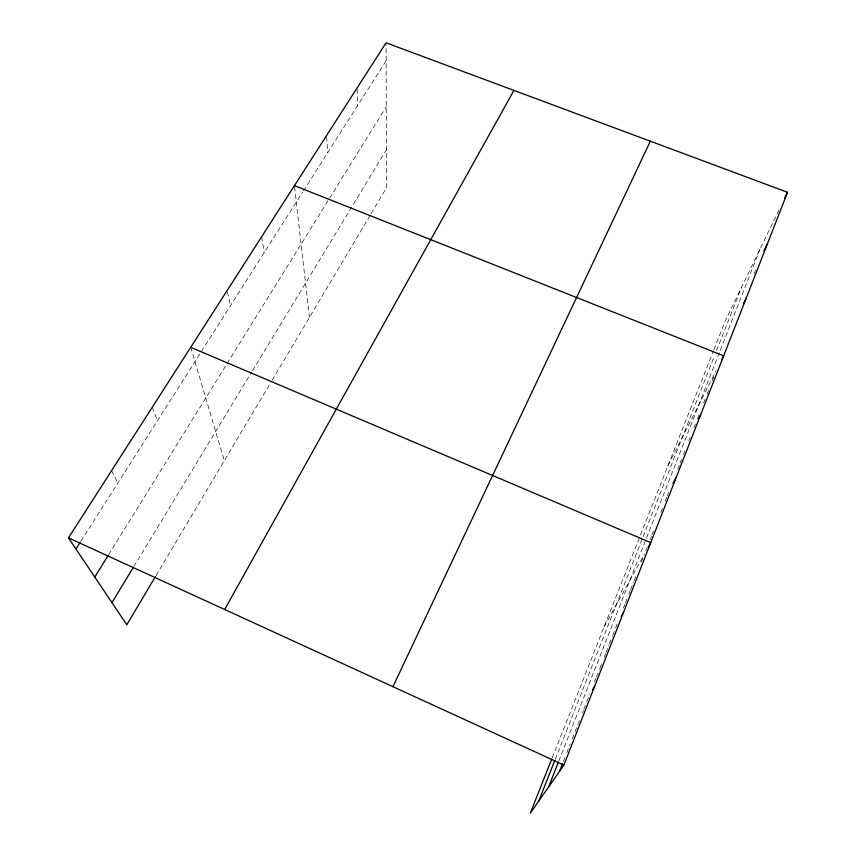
<?xml version="1.0" encoding="UTF-8"?>
<svg xmlns="http://www.w3.org/2000/svg" width="856" height="856" viewBox="0 0 856 856"><rect width="100%" height="100%" fill="white"/><g stroke="black" fill="none" stroke-linecap="round" stroke-linejoin="round"><path stroke-width="0.64" stroke-dasharray="4.28 3.21" d="M563.441 761.369L564.896 757.646M566.832 752.67L570.235 743.982M572.183 739.006L574.611 732.8M575.093 731.559L579.961 719.136M582.39 712.93L583.353 710.448M583.846 709.196L586.274 702.99M586.756 701.749L589.677 694.291M594.481 682.007L595.926 678.316M596.407 677.085L599.286 669.713M599.767 668.483L602.175 662.341M604.101 657.429L605.545 653.738M606.016 652.507L608.905 645.135M609.386 643.905L612.275 636.532M612.746 635.302L615.154 629.16M615.635 627.93L617.561 623.008M623.393 608.102L624.848 604.379M625.34 603.127L626.795 599.403M628.743 594.428L630.198 590.693M630.69 589.452L633.611 581.994M634.093 580.743L636.522 574.526M641.39 562.092L644.311 554.635M645.766 550.9L647.222 547.177M650.143 539.719L651.598 535.984M652.09 534.743L653.545 531.02M660.843 512.38L663.272 506.164M665.219 501.188L666.674 497.464M667.156 496.223L668.622 492.489M677.727 469.195L679.643 464.305M680.124 463.085L681.558 459.415M683.473 454.515L684.907 450.855M688.738 441.065L690.171 437.395M694.002 427.615L695.447 423.913M697.373 418.98L699.78 412.817M703.643 402.951L705.087 399.249M707.024 394.316L709.431 388.153M712.331 380.76L713.776 377.057M754.104 273.963L755.538 270.303M558.808 761.07L719.254 352.843M720.228 350.372L760.021 249.128M555.223 759.379L642.621 537.953M643.113 536.701L714.589 355.625M716.515 350.746L741.628 287.124M552.206 757.87L713.38 350.992M713.861 349.783L725.439 320.572L779.228 209.463M667.947 465.685L716.076 370.83M604.047 627.009L644.172 554.517M156.102 575.489L271.523 381.262M272.197 380.128L370.552 214.621M371.215 213.497L386.516 187.764L386.067 44.084M133.878 566.469L251.792 371.868M252.477 370.744L386.398 149.746M108.691 554.602L386.259 106.743M80.903 541.163L302.735 191.979M303.452 190.856L386.12 60.723M111.558 470.682L117.839 483.009M152.24 407.274L157.451 420.66M190.695 347.333L224.347 460.646M227.396 291.832L230.489 305.688M261.647 236.748L264.236 252.574M294.571 186.908L309.455 317.416M326.618 136.917L327.73 152.625M357.07 89.313L357.637 105.556"/><path stroke-width="1.28" d="M559.546 771.31L562.467 763.852M551.724 759.09L530.281 813.2L563.901 765.082L787.531 192.29L386.067 42.8L68.469 537.868L126.816 624.773L155.418 576.634M548.643 786.932L558.315 762.3M538.766 801.056L554.731 760.599M392.947 686.683L650.335 141.208M784.77 197.993L787.531 192.29M763.884 251.043L767.361 243.96M743.308 304.03L746.111 298.402M721.929 359.285L723.684 355.829L294.432 185.634M698.881 418.21L700.711 414.679M672.966 483.351L676.433 476.846M648.367 546.931L650.753 542.629L190.695 347.333M224.668 609.504L513.921 90.404M621.092 616.545L623.532 612.35M111.954 602.645L133.194 567.592M94.77 577.051L107.995 555.726M592.513 689.765L594.631 686.362M75.927 548.985L80.197 542.276M68.469 537.868L563.901 765.082"/></g></svg>
